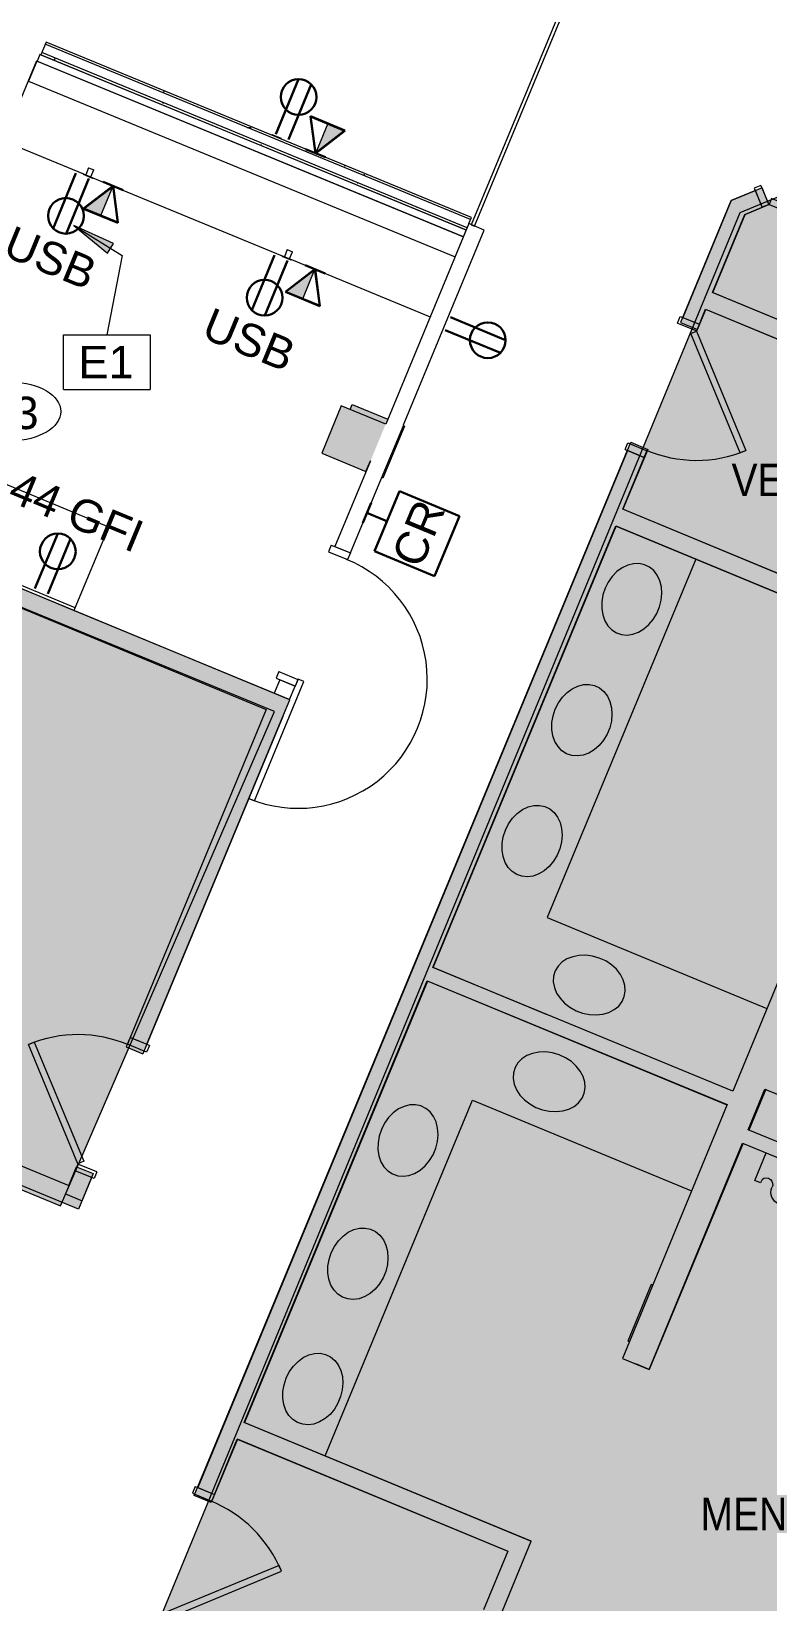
# Model space of a CAD drawing. Header units: inches. Extents: x 488 to 2071, y 800 to 2512.
# Drawn here: x 931.1 to 1135.2, y 1142.5 to 1578 of the extents above; entities that cross this region are included whole.
import ezdxf

# ---------------------------------------------------------------- set-up
doc = ezdxf.new("R2010")
doc.units = ezdxf.units.IN
doc.header["$MEASUREMENT"] = 0
for name, color, linetype, lineweight in [('A-ANNO-KEYN', 231, 'Continuous', 9), ('A-ANNO-NOTE', 131, 'Continuous', 30), ('A-DETL-GENF', 92, 'Continuous', 9), ('A-DETL-THIN', 151, 'Continuous', 9), ('A-DOOR', 31, 'Continuous', 13), ('A-DOOR-FRAM', 31, 'Continuous', 20), ('A-Flor-Shel-Text', 8, 'Continuous', 9), ('A-Flor-Shel-Tptn', 8, 'Continuous', 9), ('A-GLAZ-CURT', 52, 'Continuous', 9), ('A-WALL', 113, 'Continuous', 9), ('A-WALL-PATT', 111, 'Continuous', 13), ('A-Wall-Shel', 8, 'Continuous', 9), ('A-Wall-Shel-Fill', 8, 'Continuous', 9), ('AI-Wall-Demz-E', 8, 'Continuous', 9), ('AI-Wall-Fill-E-2', 8, 'Continuous', 9), ('E-ELEC-FIXT', 91, 'Continuous', 9), ('I-WALL', 2, 'Continuous', 9), ('P-Fixt-Shel', 8, 'Continuous', 9), ('Q-CASE', 31, 'Continuous', 9), ('Q-SPCQ-IDEN', 132, 'Continuous', 9), ('S-Cols', 8, 'Continuous', 9), ('S-Cols-Fill', 8, 'Continuous', 9)]:
    doc.layers.add(name, color=color, linetype=linetype, lineweight=lineweight)
doc.styles.add('Arial', font='arial.ttf', dxfattribs={"height": 9})
doc.styles.add('Stylus BT', font='stylu.ttf', dxfattribs={"width": 0.9, "height": 9})
doc.styles.add('Swis721 Lt BT', font='swissl.ttf', dxfattribs={"height": 9})
pattern_1 = [(0, (0, 0), (30.72, 7.68), [1.267, -21.773, 1.267, -21.773, -122.88]), (0, (0, 0), (30.72, 7.68), [-46.08, 1.267, -44.813, 1.267, -21.773, -53.76]), (0, (0, 0), (30.72, 7.68), [-115.2, 1.267, -14.093, 1.267, -37.133]), (120, (11.52, 3.84), (-22.011075, 22.7643), [1.267, -21.773, 1.267, -21.773, -122.88]), (120, (11.52, 3.84), (-22.011075, 22.7643), [-46.08, 1.267, -44.813, 1.267, -21.773, -53.76]), (120, (11.52, 3.84), (-22.011075, 22.7643), [-115.2, 1.267, -14.093, 1.267, -37.133]), (240, (15.36, 19.2), (-8.708925, -30.4443), [1.267, -21.773, 1.267, -21.773, -122.88]), (240, (15.36, 19.2), (-8.708925, -30.4443), [-46.08, 1.267, -44.813, 1.267, -21.773, -53.76]), (240, (15.36, 19.2), (-8.708925, -30.4443), [-115.2, 1.267, -14.093, 1.267, -37.133])]

# ---------------------------------------------------------------- blocks, each defined once
blk = doc.blocks.new('Revit Link EDITED_dwg_SINK1-5488117-Level 1 POWER')
at = {"layer": 'A-Flor-Shel-Tptn', "color": 7, "flags": 128}
blk.add_lwpolyline([(0, 20.04), (-1.93, 19.9), (-3.8, 19.47), (-5.53, 18.77), (-7.05, 17.84), (-8.33, 16.69), (-9.3, 15.38), (-9.93, 13.94), (-10.21, 12.44), (-10.12, 10.93), (-9.66, 9.45), (-8.85, 8.07), (-7.72, 6.84), (-6.32, 5.79), (-4.68, 4.97), (-2.88, 4.41), (-0.97, 4.12), (0.97, 4.12), (2.88, 4.41), (4.69, 4.97), (6.32, 5.79), (7.73, 6.84), (8.86, 8.07), (9.67, 9.45), (10.12, 10.93), (10.22, 12.44), (9.94, 13.94), (9.3, 15.38), (8.33, 16.69), (7.06, 17.84), (5.53, 18.77), (3.8, 19.47), (1.94, 19.9)], close=True, dxfattribs=at)
blk = doc.blocks.new('Revit Link EDITED_dwg_SINK1-5488118-Level 1 POWER')
at = {"layer": 'A-Flor-Shel-Tptn', "color": 7, "flags": 128}
blk.add_lwpolyline([(0, 20.04), (-1.93, 19.9), (-3.8, 19.47), (-5.53, 18.77), (-7.05, 17.84), (-8.33, 16.69), (-9.3, 15.38), (-9.93, 13.94), (-10.21, 12.44), (-10.12, 10.93), (-9.66, 9.45), (-8.85, 8.07), (-7.72, 6.84), (-6.32, 5.79), (-4.68, 4.97), (-2.88, 4.41), (-0.97, 4.12), (0.97, 4.12), (2.88, 4.41), (4.69, 4.97), (6.32, 5.79), (7.73, 6.84), (8.86, 8.07), (9.67, 9.45), (10.12, 10.93), (10.22, 12.44), (9.94, 13.94), (9.3, 15.38), (8.33, 16.69), (7.06, 17.84), (5.53, 18.77), (3.8, 19.47), (1.94, 19.9)], close=True, dxfattribs=at)
blk = doc.blocks.new('Revit Link EDITED_dwg_URINAL1-5488130-Level 1 POWER')
at = {"layer": 'P-Fixt-Shel', "color": 7, "flags": 128}
for points in [[(-8.66, 0), (-8.66, -8.28), (-6.9, -8.28), (-6.9, -7.28)], [(6.9, -7.28), (6.9, -8.28), (8.66, -8.28), (8.66, 0)]]:
    blk.add_lwpolyline(points, dxfattribs=at)
at = {"layer": 'P-Fixt-Shel', "color": 7}
for centre, radius, start, end in [((-5.3, -8.09), 1.8, 353.9369, 153.0544), ((0, -8.28), 3.51, 180, 0), ((5.3, -8.09), 1.8, 26.9456, 186.0631)]:
    blk.add_arc(centre, radius, start, end, dxfattribs=at)
blk = doc.blocks.new('Revit Link EDITED_dwg-5488103-Level 1 POWER')
at = {"layer": 'A-Wall-Shel-Fill'}
h = blk.add_hatch(color=7, dxfattribs=at)
h.paths.add_polyline_path([(1322.58, 1336.49), (1327.64, 1341.55), (1309.11, 1349.23), (1320.99, 1338)], flags=0)
h.paths.add_polyline_path([(1250.93, 1391.72), (1250.93, 1391.72), (1250.93, 1391.72)], flags=0)
h.paths.add_polyline_path([(1257.45, 1394.43), (1257.45, 1394.43), (1257.45, 1394.43)], flags=0)
h.paths.add_polyline_path([(1246.73, 1447.6), (1246.73, 1447.62), (1198.66, 1467.5), (1196.96, 1463.37), (1192.34, 1465.28), (1194.02, 1469.46), (1118, 1500.92), (1116.29, 1496.78), (1111.67, 1498.7), (1125.09, 1531.08), (1131.79, 1533.86), (1133.71, 1529.24), (1128.91, 1527.25), (1119.93, 1505.56), (1247.21, 1452.87), (1252.81, 1455.19), (1254.59, 1450.89), (1256.29, 1451.59), (1254.38, 1456.21), (1246.73, 1453.06), (1120, 1505.56), (1128.99, 1527.27), (1135.56, 1529.99), (1133.64, 1534.63), (1125.01, 1531.06), (1111.03, 1497.31), (1115.77, 1495.35), (1118.06, 1500.89), (1194.02, 1469.43), (1191.73, 1463.89), (1196.39, 1461.95), (1198.69, 1467.5), (1246.68, 1447.62)], flags=0)
h = blk.add_hatch(color=7, dxfattribs=at)
h.paths.add_polyline_path([(1093.09, 1072.46), (1093.09, 1072.55), (958.28, 1128.39), (961.92, 1137.17), (966.54, 1135.25), (964.82, 1131.09), (1039.75, 1100.05), (1039.75, 1100.14), (964.91, 1131.14), (967.2, 1136.69), (962.47, 1138.65), (958.2, 1128.34), (1092.96, 1072.51)], flags=0)
h.paths.add_polyline_path([(1090.47, 1079.05), (1112.12, 1131.32), (1112.07, 1131.34), (1090.45, 1079.14), (1044.4, 1098.22), (1044.4, 1098.13), (1090.45, 1079.06)], flags=0)
h.paths.add_polyline_path([(1229.59, 1080.58), (1230.33, 1082.36), (1114.81, 1130.2), (1225.47, 1082.36)], flags=0)
h.paths.add_polyline_path([(1045.71, 1101.38), (1046.7, 1103.76), (1042.08, 1105.67), (1041.09, 1103.29), (1044.4, 1101.92)], flags=0)
h.paths.add_polyline_path([(1060.48, 1137.02), (1069.67, 1159.24), (990.18, 1192.17), (1040.89, 1314.58), (1123.94, 1280.18), (1124.02, 1280.36), (1040.85, 1314.66), (990.12, 1192.17), (1069.67, 1159.22), (1061.02, 1138.33), (1056.4, 1140.24), (1055.86, 1138.93), (1057.31, 1138.33)], flags=0)
h.paths.add_polyline_path([(1063.13, 1156.49), (1063.13, 1156.51), (988.19, 1187.52), (981.85, 1172.21), (977.23, 1174.12), (1096.38, 1461.73), (1100.98, 1459.83), (1095.03, 1445.46), (1171.09, 1414), (1177.03, 1428.33), (1181.65, 1426.42), (1173.78, 1407.43), (1093.12, 1440.84), (1042.38, 1318.35), (1051.45, 1314.66), (1042.46, 1318.38), (1093.17, 1440.79), (1173.81, 1407.43), (1182.62, 1428.69), (1177.95, 1430.63), (1171.06, 1414), (1095.1, 1445.46), (1101.98, 1462.1), (1097.25, 1464.05), (976.24, 1171.91), (980.98, 1169.95), (988.25, 1187.5), (1063.1, 1156.5)], flags=0)
h.paths.add_polyline_path([(1102.36, 1206.86), (1102.36, 1206.86), (1102.35, 1206.86)], flags=0)
h.paths.add_polyline_path([(1102.37, 1206.87), (1128.37, 1269.63), (1128.27, 1269.67), (1102.89, 1208.14)], flags=0)
h.paths.add_polyline_path([(1129.99, 1273.29), (1134.66, 1284.58), (1134.45, 1284.66), (1129.79, 1273.37)], flags=0)
h.paths.add_polyline_path([(1136.1, 1288.31), (1162.11, 1351.08), (1161.87, 1351.18), (1135.97, 1288.36)], flags=0)
at = {"layer": 'AI-Wall-Fill-E-2'}
h = blk.add_hatch(color=7, dxfattribs=at)
h.paths.add_polyline_path([(888.45, 1226.24), (905.48, 1267.36), (944.19, 1251.32), (948.28, 1261.18), (943.66, 1263.09), (943.21, 1262.01), (947.83, 1260.1), (945.15, 1253.63), (940.53, 1255.55), (941.49, 1257.86), (902.78, 1273.89), (883.83, 1228.16)], flags=0)
h.paths.add_polyline_path([(962.05, 1294.44), (963.13, 1297.06), (958.51, 1298.96), (957.43, 1296.35), (958.51, 1295.9)], flags=0)
h.paths.add_polyline_path([(1002.73, 1392.63), (1002.73, 1392.68), (805.47, 1474.39), (805.47, 1474.34), (1002.69, 1392.65)], flags=0)
h.paths.add_polyline_path([(805.56, 1487.46), (838.83, 1565.84), (838.77, 1565.99), (806.52, 1489.72)], flags=0)
h.paths.add_polyline_path([(844.19, 1565.97), (844.28, 1566.22), (785.99, 1706.88), (785.85, 1706.82), (844.1, 1566.2)], flags=0)
h.paths.add_polyline_path([(784.42, 1710.28), (784.58, 1710.35), (736.87, 1825.51), (736.71, 1825.45), (784.36, 1710.42)], flags=0)
h.paths.add_polyline_path([(735.28, 1828.91), (735.44, 1828.98), (679.66, 1963.54), (679.55, 1963.46), (724.5, 1854.94)], flags=0)
h.paths.add_polyline_path([(630.52, 1928.39), (675.5, 1960.17), (675.36, 1960.5), (635, 1932.01), (632.5, 1933.05), (630.73, 1928.77), (500.42, 1982.75), (500.25, 1982.34), (629.94, 1928.62)], flags=0)
h.paths.add_polyline_path([(662.79, 1957.29), (678.88, 1964.24), (679.3, 1963.65), (679.57, 1963.84), (677.88, 1967.94), (666.53, 1959.93)], flags=0)
at = {"layer": 'S-Cols-Fill'}
h = blk.add_hatch(color=7, dxfattribs=at)
h.paths.add_polyline_path([(1028.57, 1454.06), (1034.57, 1468.56), (1034.24, 1468.7), (1028.24, 1454.2), (1028.43, 1454.12)], flags=0)
h.paths.add_polyline_path([(1023.91, 1455.99), (1025.12, 1458.92), (1025.06, 1458.92), (1023.86, 1456.01)], flags=0)
h.paths.add_polyline_path([(1029.33, 1469.08), (1029.91, 1470.49), (1020.07, 1474.56), (1019.49, 1473.15), (1028.15, 1469.57)], flags=0)
at = {"layer": 'A-Wall-Shel', "color": 7}
blk.add_line((1134.66, 1284.58), (1129.99, 1273.29), dxfattribs=at)
at = {"layer": 'A-Wall-Shel', "color": 7, "flags": 128}
for points in [[(1120, 1505.56), (1128.99, 1527.27), (1135.56, 1529.99), (1133.64, 1534.63), (1125.01, 1531.06), (1111.03, 1497.31), (1115.77, 1495.35), (1118.06, 1500.89)], [(1119.99, 1505.56), (1246.75, 1453.06), (1254.38, 1456.21), (1256.29, 1451.59), (1254.59, 1450.89)], [(1246.73, 1447.6), (1198.69, 1467.5), (1196.39, 1461.95), (1191.73, 1463.89), (1194.02, 1469.43), (1118.06, 1500.89)], [(1063.13, 1156.49), (988.25, 1187.5), (980.98, 1169.95), (976.24, 1171.91), (1097.25, 1464.05), (1101.99, 1462.09), (1095.1, 1445.46)], [(1073.93, 1305.34), (1042.46, 1318.38), (1093.17, 1440.79), (1173.8, 1407.39), (1182.62, 1428.69), (1177.95, 1430.63), (1171.06, 1414), (1095.1, 1445.46)], [(1123.94, 1280.18), (1040.89, 1314.58), (990.18, 1192.17), (1069.68, 1159.24)], [(1128.37, 1269.63), (1102.36, 1206.86), (1098.67, 1208.39)]]:
    blk.add_lwpolyline(points, dxfattribs=at)
at = {"layer": 'AI-Wall-Demz-E', "color": 7}
for p, q in [((942.99, 1417.43), (1002.75, 1392.68)), ((1000.82, 1388.02), (962.05, 1294.44)), ((958.52, 1298.97), (957.43, 1296.35)), ((957.43, 1296.35), (962.05, 1294.44))]:
    blk.add_line(p, q, dxfattribs=at)
at = {"layer": 'AI-Wall-Demz-E', "color": 7, "flags": 128}
blk.add_lwpolyline([(948.28, 1261.18), (944.19, 1251.32), (905.48, 1267.36), (888.45, 1226.24), (883.83, 1228.16), (902.78, 1273.89), (941.48, 1257.86), (943.65, 1263.09)], close=True, dxfattribs=at)
at = {"layer": 'P-Fixt-Shel', "color": 7}
blk.add_line((1103.36, 1230.26), (1102.93, 1230.43), dxfattribs=at)
at = {"layer": 'P-Fixt-Shel', "color": 7, "flags": 128}
for points in [[(1115.25, 1431.64), (1074.08, 1332.25), (1135.01, 1307.01)], [(1012.52, 1182.92), (1053.38, 1281.57), (1114.14, 1256.4)], [(1102.93, 1230.43), (1096.43, 1214.73), (1096.88, 1214.54)]]:
    blk.add_lwpolyline(points, dxfattribs=at)
at = {"layer": 'S-Cols', "color": 7}
for p, q in [((1034.24, 1468.7), (1034.57, 1468.56)), ((1023.91, 1455.99), (1023.86, 1456.01))]:
    blk.add_line(p, q, dxfattribs=at)
at = {"layer": 'S-Cols', "color": 7, "flags": 128}
for points in [[(1019.49, 1473.15), (1020.07, 1474.56), (1029.91, 1470.49)], [(1034.57, 1468.56), (1028.57, 1454.06), (1028.24, 1454.2)]]:
    blk.add_lwpolyline(points, dxfattribs=at)
for p, rotation in [((1108.68, 1415.91), 67.60499999997461), ((1081.56, 1302.19), 339.6286773096162), ((1070.45, 1275.37), 339.6286773096162), ((1046.63, 1265.75), 67.3949650739267)]:
    blk.add_blockref('Revit Link EDITED_dwg_SINK1-5488118-Level 1 POWER', p, dxfattribs=dict(rotation=rotation))
at = {"extrusion": (0, 0, -1), "zscale": -1}
for name, p, rotation in [('Revit Link EDITED_dwg_SINK1-5488117-Level 1 POWER', (-1094.86, 1382.38), 292.3950000000253), ('Revit Link EDITED_dwg_SINK1-5488117-Level 1 POWER', (-1081.05, 1348.85), 292.3950000000253), ('Revit Link EDITED_dwg_URINAL1-5488130-Level 1 POWER', (-1142.81, 1263.65), 22.5000119344776), ('Revit Link EDITED_dwg_SINK1-5488117-Level 1 POWER', (-1032.77, 1231.61), 292.3950000000253), ('Revit Link EDITED_dwg_SINK1-5488117-Level 1 POWER', (-1020.28, 1196.86), 292.3950000000253)]:
    blk.add_blockref(name, p, dxfattribs=dict(at, rotation=rotation))
at = {"layer": 'A-Flor-Shel-Text', "char_height": 9, "attachment_point": 2, "line_spacing_factor": 1.091849, "style": 'Stylus BT'}
for s, insert, width in [('VESTIBULE', (1154.99, 1458.12), 69.9558), ('MEN', (1128.61, 1171.28), 28.7252)]:
    blk.add_mtext(s, dxfattribs=dict(at, insert=insert, width=width))
blk = doc.blocks.new('C-Counter Top - ADJ HEIGHT-5257745-Level 1 POWER')
at = {"layer": 'Q-CASE'}
for p, q in [((62.25, 0), (-47.26, 0)), ((-47.26, 0), (-47.26, -0.75)), ((62.25, -0.75), (62.25, 0)), ((-47.26, -0.75), (-47.26, -25)), ((-47.26, -0.75), (62.25, -0.75)), ((62.25, -25), (62.25, -0.75)), ((-47.26, -25), (62.25, -25))]:
    blk.add_line(p, q, dxfattribs=at)
blk = doc.blocks.new('Booth Seat1 - Booth Seat-5220243-Level 1 POWER')
at = {"layer": 'Q-CASE', "lineweight": 20}
for p, q in [((931.88, 1568.7), (931.16, 1566.84)), ((1051.22, 1522.9), (931.88, 1568.7)), ((931.13, 1566.85), (928.98, 1561.25)), ((1050.5, 1521.03), (931.13, 1566.85)), ((931.16, 1566.84), (1050.5, 1521.03)), ((928.98, 1561.25), (1048.35, 1515.43)), ((1048.35, 1515.43), (1050.5, 1521.03)), ((1050.5, 1521.03), (1051.22, 1522.9))]:
    blk.add_line(p, q, dxfattribs=at)
at = {"layer": 'Q-CASE'}
for p, q in [((931.06, 1566.88), (922.46, 1544.47)), ((931.13, 1566.85), (931.06, 1566.88)), ((922.46, 1544.47), (944.85, 1535.87)), ((947.42, 1534.89), (1000.47, 1514.53)), ((1003.03, 1513.54), (1041.86, 1498.64))]:
    blk.add_line(p, q, dxfattribs=at)
blk = doc.blocks.new('Single Flush - OTJ_SOLIDFLUSH_ALUM-5251707-Level 1 POWER')
at = {"layer": 'A-DOOR', "lineweight": 20}
for p, q in [((17.90625, 4.0625), (17.90625, 2.3125)), ((53.71875, 4.0625), (17.90625, 4.0625)), ((17.90625, 2.3125), (20, 2.3125)), ((53.71875, 2.358704), (53.71875, 4.0625))]:
    blk.add_line(p, q, dxfattribs=at)
at = {"layer": 'A-DOOR', "lineweight": 9}
blk.add_arc((17.90625, 2.3125), 35.8125, 0.07415318, 180.5, dxfattribs=at)
at = {"layer": 'A-DOOR-FRAM'}
for p, q in [((-20, -3.4375), (-20, 2.3125)), ((-20, 2.3125), (-18, 2.3125)), ((-18, -3.4375), (-18, 2.3125)), ((18.000004, -3.4375), (18.000004, 2.3125)), ((18.000004, 2.3125), (20.000004, 2.3125)), ((20.000004, -3.4375), (20.000004, 2.3125)), ((-20, -3.4375), (-18, -3.4375)), ((18.000004, -3.4375), (20.000004, -3.4375))]:
    blk.add_line(p, q, dxfattribs=at)
blk = doc.blocks.new('System Panel - Glazed-5482319-Level 1 POWER')
at = {"layer": 'A-GLAZ-CURT', "lineweight": 13}
for p, q in [((33.23, 1.75), (-33.23, 1.75)), ((-33.23, 1.75), (-33.23, 0.75)), ((-33.23, 0.75), (33.23, 0.75)), ((33.23, 0.75), (33.23, 1.75))]:
    blk.add_line(p, q, dxfattribs=at)
blk = doc.blocks.new('Single Flush - OTJ_SOLIDFLUSH_ALUM-5309654-Level 1 POWER')
at = {"layer": 'A-DOOR', "color": 55, "lineweight": 20}
for p, q in [((-7.42, 27.82), (-8.65, 26.59)), ((-8.65, 26.59), (16.67, 1.26)), ((17.91, 2.5), (-7.42, 27.82)), ((16.67, 1.26), (17.91, 2.5))]:
    blk.add_line(p, q, dxfattribs=at)
at = {"layer": 'A-DOOR', "lineweight": 9}
blk.add_arc((17.91, 2.5), 35.81, 135, 180.5, dxfattribs=at)
at = {"layer": 'A-DOOR-FRAM', "color": 55}
for p, q in [((-20, -3.25), (-20, 2.5)), ((-20, 2.5), (-18, 2.5)), ((-18, -3.25), (-18, 2.5)), ((18, -3.25), (18, 2.5)), ((18, 2.5), (20, 2.5)), ((20, -3.25), (20, 2.5)), ((-20, -3.25), (-18, -3.25)), ((18, -3.25), (20, -3.25))]:
    blk.add_line(p, q, dxfattribs=at)
blk = doc.blocks.new('Single Flush - OTJ_SOLIDFLUSH_ALUM-5309679-Level 1 POWER')
at = {"layer": 'A-DOOR', "color": 55, "lineweight": 20}
for p, q in [((-8.65, -26.59), (16.67, -1.26)), ((17.91, -2.5), (-7.42, -27.82)), ((16.67, -1.26), (17.91, -2.5)), ((-7.42, -27.82), (-8.65, -26.59))]:
    blk.add_line(p, q, dxfattribs=at)
at = {"layer": 'A-DOOR', "lineweight": 9}
blk.add_arc((17.91, -2.5), 35.81, 179.5, 225, dxfattribs=at)
at = {"layer": 'A-DOOR-FRAM', "color": 55}
for p, q in [((-20, 3.25), (-20, -2.5)), ((-20, 3.25), (-18, 3.25)), ((-18, 3.25), (-18, -2.5)), ((18, 3.25), (18, -2.5)), ((18, 3.25), (20, 3.25)), ((20, 3.25), (20, -2.5)), ((-20, -2.5), (-18, -2.5)), ((18, -2.5), (20, -2.5))]:
    blk.add_line(p, q, dxfattribs=at)
blk = doc.blocks.new('PS - Power Device _Wall Base_ - Duplex-4862727-Level 1 POWER')
at = {"layer": 'E-ELEC-FIXT'}
for p, q in [((1445.44, 1403.21), (1445.36, 1403.04)), ((1447.89, 1401.94), (1445.36, 1403.04)), ((1447.89, 1401.94), (1447.96, 1402.12))]:
    blk.add_line(p, q, dxfattribs=at)
blk = doc.blocks.new('PS - Power Device _Wall Base_ - Duplex-5461265-Level 1 POWER')
at = {"layer": 'E-ELEC-FIXT'}
for p, q in [((945.6, 1538.48), (945.53, 1538.31)), ((948.07, 1537.26), (945.53, 1538.31)), ((945.6, 1538.48), (948.15, 1537.43)), ((946.99, 1540.21), (946.18, 1538.24)), ((946.99, 1540.21), (948.38, 1539.63)), ((947.57, 1537.67), (948.38, 1539.63)), ((948.07, 1537.26), (948.15, 1537.43))]:
    blk.add_line(p, q, dxfattribs=at)
blk = doc.blocks.new('Appliance_Specialty Equipment Tag - Standard-3515593-Level 1 POWER')
at = {"layer": 'Q-SPCQ-IDEN'}
blk.add_ellipse((-0.0499, 0.0037), major_axis=(-0.1406, 0), ratio=0.600473, dxfattribs=at)
blk = doc.blocks.new('Keynote Tag - Keynote Number - Boxed-135510-Level 1 POWER')
at = {"layer": 'A-ANNO-KEYN'}
for p, q in [((-0.125, -0.0792), (-0.125, 0.0781)), ((-0.125, 0.0781), (0.125, 0.0781)), ((0.125, 0.0781), (0.125, -0.0792)), ((-0.125, -0.0792), (0.125, -0.0792))]:
    blk.add_line(p, q, dxfattribs=at)

msp = doc.modelspace()

# ---------------------------------------------------------------- hatches: boundary and pattern name
at = {"layer": 'A-ANNO-KEYN'}
msp.add_hatch(color=256, dxfattribs=at).paths.add_polyline_path([(942.88, 1524.21), (952.24, 1516.53), (953.91, 1519.21)], flags=0)
at = {"layer": 'A-ANNO-NOTE', "lineweight": 9}
for points in [[(1009.86, 1544.17), (1018.04, 1550.46), (1013.27, 1552.43)], [(950.35, 1526.94), (953.75, 1535.19), (945.58, 1528.9)], [(1006.32, 1503.85), (1009.73, 1512.11), (1001.56, 1505.82)]]:
    msp.add_hatch(color=256, dxfattribs=at).paths.add_polyline_path(points, flags=0)
at = {"layer": 'A-DETL-GENF'}
h = msp.add_hatch(color=9, dxfattribs=at)
h.paths.add_polyline_path([(1231.21, 799.94), (1415.16, 799.94), (1461.44, 911.67), (1454.19, 914.67), (1460.19, 929.16), (1467.44, 926.16), (1483.65, 965.29), (1375.23, 1012.17), (1376.16, 1014.32), (1339.44, 1030.19), (1338.51, 1028.04), (1114.81, 1124.75), (1093.18, 1072.51), (1093.12, 1072.51), (1093.09, 1072.46), (997, 1112.26), (954.85, 1010.5), (954.06, 1010.84), (953.51, 1009.5), (920.23, 1023.28), (831.49, 809.04), (756.81, 839.97), (759.15, 845.61), (547.33, 933.35), (585.4, 1025.28), (752.68, 955.99), (848.55, 1187.43), (864.26, 1180.91), (870.06, 1194.9), (874.34, 1193.12), (905.88, 1265.96), (939.16, 1252.24), (939.58, 1253.23), (905.48, 1267.36), (888.45, 1226.24), (883.83, 1228.16), (902.78, 1273.89), (941.49, 1257.87), (943.66, 1263.09), (943.83, 1263.02), (958.13, 1296.06), (957.43, 1296.35), (996.19, 1389.93), (798.83, 1471.68), (838.32, 1567.02), (675.55, 1959.92), (630.52, 1928.39), (509.26, 1978.61), (488.05, 1927.42), (488.05, 799.94), (962.16, 799.94)], flags=0)
h.paths.add_polyline_path([(776.32, 846.05), (776.32, 846.05), (774.9, 846.64)], flags=0)
h.paths.add_polyline_path([(771.7, 847.96), (773.87, 853.2), (778.49, 851.28), (792.27, 884.54), (787.64, 886.46), (791.76, 896.39), (782.02, 900.42), (885.31, 1149.79), (845.1, 1166.44), (737.24, 906.04), (608.76, 959.26), (610.61, 963.74), (734.62, 912.38), (750.86, 951.6), (588.29, 1018.94), (553.94, 936.02), (761.06, 850.23), (761.82, 852.06), (771.32, 848.12)], flags=0)
h.paths.add_polyline_path([(793.67, 901.01), (895.06, 1145.78), (889.96, 1147.88), (788.57, 903.12), (792.27, 901.59)], flags=0)
h.paths.add_polyline_path([(1208.68, 1017.04), (1194.19, 1023.04), (1200.19, 1037.54), (1214.69, 1031.54), (1213.24, 1028.04)], flags=0)
h.paths.add_polyline_path([(1090.45, 1079.14), (1112.07, 1131.34), (1230.33, 1082.36), (1281.61, 1206.16), (1128.37, 1269.63), (1102.35, 1206.86), (1094.97, 1209.92), (1123.94, 1280.18), (1040.89, 1314.58), (990.18, 1192.17), (1069.67, 1159.21), (1060.48, 1137.02), (1055.86, 1138.93), (1063.1, 1156.5), (988.25, 1187.5), (980.98, 1169.95), (980.1, 1170.31), (966.38, 1137.03), (967.2, 1136.69), (964.91, 1131.14), (1039.78, 1100.13), (1042.08, 1105.67), (1046.7, 1103.76), (1044.4, 1098.22), (1088.56, 1079.93)], flags=0)
h.paths.add_polyline_path([(887.16, 1154.26), (891.3, 1164.3), (851.25, 1180.89), (847.09, 1170.85), (885.31, 1155.02)], flags=0)
h.paths.add_polyline_path([(904.36, 1164.29), (905.85, 1167.9), (870.61, 1183.16), (868.88, 1179), (904.34, 1164.3)], flags=0)
h.paths.add_polyline_path([(1283.14, 1209.85), (1287.81, 1221.14), (1134.66, 1284.58), (1129.99, 1273.29), (1281.61, 1210.49)], flags=0)
h.paths.add_polyline_path([(1289.34, 1224.83), (1290.07, 1226.59), (1331.78, 1327.29), (1322.58, 1336.49), (1309.06, 1349.25), (1221.09, 1385.7), (1246.73, 1447.6), (1198.68, 1467.46), (1196.39, 1461.95), (1191.73, 1463.89), (1193.99, 1469.44), (1118.06, 1500.89), (1115.77, 1495.35), (1114.37, 1495.93), (1100.65, 1462.65), (1101.99, 1462.09), (1095.1, 1445.46), (1171.08, 1414.03), (1177.95, 1430.63), (1182.62, 1428.69), (1173.78, 1407.4), (1093.17, 1440.79), (1042.46, 1318.38), (1081.48, 1302.23), (1125.55, 1284.06), (1154.48, 1354.23), (1162.11, 1351.08), (1136.1, 1288.31), (1287.81, 1225.47)], flags=0)
h.paths.add_polyline_path([(589.16, 1272.98), (574.66, 1278.98), (580.66, 1293.48), (595.16, 1287.48)], flags=0)
h.paths.add_polyline_path([(1338.28, 1342.98), (1375.21, 1432.15), (1292.74, 1466.31), (1291.68, 1465.88), (1291.54, 1466.2), (1289.55, 1465.37), (1287.64, 1469.99), (1294.3, 1472.75), (1263.3, 1547.54), (1207.64, 1524.53), (1195.14, 1554.67), (1168.82, 1543.77), (1168.46, 1544.64), (1135.2, 1530.87), (1135.56, 1529.99), (1128.98, 1527.25), (1120, 1505.56), (1246.75, 1453.06), (1254.38, 1456.21), (1256.29, 1451.59), (1254.59, 1450.89), (1254.72, 1450.57), (1253.1, 1449.9), (1234.13, 1404.09), (1257.45, 1394.41), (1250.97, 1378.72), (1331.47, 1345.38), (1333.68, 1347.58), (1338.22, 1343.04)], flags=0)
h.paths.add_polyline_path([(1246.34, 1380.64), (1250.93, 1391.72), (1232.21, 1399.47), (1227.64, 1388.39), (1238.78, 1383.77)], flags=0)
h.paths.add_polyline_path([(717.73, 1583.41), (703.24, 1589.41), (709.24, 1603.9), (723.74, 1597.9)], flags=0)
at = {"layer": 'A-WALL'}
h = msp.add_hatch(color=250, dxfattribs=at)
h.paths.add_polyline_path([(1028.21, 1454.12), (1034.33, 1468.9), (1034.27, 1468.93), (1028.15, 1454.14)], flags=0)
h.paths.add_polyline_path([(1023.82, 1455.93), (1025.07, 1458.94), (1025.13, 1458.94), (1029.33, 1469.08), (1017.03, 1474.17), (1011.58, 1461), (1016.62, 1458.92)], flags=0)
at = {"layer": 'A-WALL-PATT', "lineweight": 9}
h = msp.add_hatch(dxfattribs=at)
h.set_pattern_fill('FP_1', color=256, style=0, pattern_type=2)
h.set_pattern_definition(pattern_1)
h.paths.add_polyline_path([(1052.84, 1525.85), (1053.08, 1526.42), (935.2, 1575.03), (934.96, 1574.45), (1052.36, 1526.04)], flags=0)
h = msp.add_hatch(dxfattribs=at)
h.set_pattern_fill('FP_1', color=256, style=0, pattern_type=2)
h.set_pattern_definition(pattern_1)
h.paths.add_polyline_path([(1051.65, 1522.96), (1051.89, 1523.54), (934.01, 1572.14), (933.77, 1571.56), (1051.61, 1522.97)], flags=0)
h = msp.add_hatch(color=7, dxfattribs=at)
h.paths.add_polyline_path([(1128.91, 1527.25), (1133.71, 1529.24), (1131.79, 1533.86), (1131.62, 1533.78), (1128.92, 1527.27)], flags=0)
h.paths.add_polyline_path([(1170.66, 1544.54), (1199.76, 1556.6), (1197.84, 1561.22), (1168.75, 1549.16), (1169.06, 1548.41)], flags=0)
h = msp.add_hatch(color=7, dxfattribs=at)
h.paths.add_polyline_path([(962.9, 1126.47), (966.54, 1135.25), (961.92, 1137.17), (958.3, 1128.38), (959.5, 1127.88)], flags=0)
h.paths.add_polyline_path([(981.85, 1172.21), (1100.98, 1459.83), (1096.37, 1461.74), (977.24, 1174.11), (977.77, 1173.89)], flags=0)
h.paths.add_polyline_path([(1116.29, 1496.78), (1131.62, 1533.78), (1125.08, 1531.06), (1111.67, 1498.7), (1115.02, 1497.31)], flags=0)
for points in [[(1240.64, 1450.15), (1247.17, 1452.85), (1119.93, 1505.56), (1118.01, 1500.94), (1240.15, 1450.35)], [(1000.82, 1388.02), (1002.69, 1392.65), (800.73, 1476.27), (798.84, 1471.67), (1000.81, 1388.02)], [(1173.78, 1407.43), (1175.7, 1412.05), (1095.03, 1445.46), (1093.12, 1440.84), (1171.06, 1408.56)], [(1102.37, 1206.86), (1112.01, 1230.24), (1161.88, 1351.18), (1154.48, 1354.23), (1094.97, 1209.91), (1102.37, 1206.86)], [(1124.02, 1280.36), (1125.55, 1284.06), (1042.38, 1318.35), (1040.89, 1314.64), (1123.95, 1280.39)], [(1281.61, 1206.16), (1283.14, 1209.85), (1129.79, 1273.37), (1128.27, 1269.67), (1281.6, 1206.16)], [(1063.14, 1156.51), (1065.05, 1161.13), (990.12, 1192.17), (988.2, 1187.55), (1063.13, 1156.51)]]:
    msp.add_hatch(color=7, dxfattribs=at).paths.add_polyline_path(points, flags=0)
h = msp.add_hatch(color=7, dxfattribs=at)
h.paths.add_polyline_path([(945.15, 1253.63), (947.83, 1260.1), (943.21, 1262.01), (940.53, 1255.54), (944.19, 1254.03)], flags=0)
h.paths.add_polyline_path([(963.13, 1297.06), (1000.81, 1388.02), (996.19, 1389.93), (958.52, 1298.97), (963.01, 1297.11)], flags=0)
h = msp.add_hatch(color=7, dxfattribs=at)
h.paths.add_polyline_path([(1134.66, 1285.18), (1134.45, 1284.66), (1134.66, 1284.58)], flags=0)
h.paths.add_polyline_path([(1287.81, 1221.14), (1289.34, 1224.83), (1135.97, 1288.36), (1134.66, 1285.18), (1134.66, 1284.58), (1283.14, 1223.07)], flags=0)
h = msp.add_hatch(color=7, dxfattribs=at)
h.paths.add_polyline_path([(1044.37, 1098.14), (1045.71, 1101.38), (1041.09, 1103.29), (1039.78, 1100.04), (1044.19, 1098.22)], flags=0)
h.paths.add_polyline_path([(1061.02, 1138.33), (1069.65, 1159.23), (1065.05, 1161.13), (1056.4, 1140.24), (1060.67, 1138.47)], flags=0)

# ---------------------------------------------------------------- linework, layer by layer
at = {"layer": 'A-ANNO-KEYN'}
for p, q in [((942.88, 1524.21), (952.24, 1516.53)), ((953.91, 1519.21), (942.88, 1524.21)), ((942.88, 1524.21), (956.29, 1515.87)), ((956.29, 1515.87), (952, 1493.83)), ((952.24, 1516.53), (953.91, 1519.21))]:
    msp.add_line(p, q, dxfattribs=at)
at = {"layer": 'A-ANNO-NOTE'}
for p, q in [((998.84, 1549.49), (1005.14, 1564.77)), ((998.84, 1549.49), (1005.14, 1564.77)), ((1002.39, 1548.03), (1008.69, 1563.31)), ((1009.85, 1544.25), (1008.49, 1554.47)), ((1008.49, 1554.47), (1018.03, 1550.54)), ((1009.86, 1544.17), (1008.5, 1554.39)), ((1008.5, 1554.39), (1018.04, 1550.46)), ((1009.85, 1544.25), (1018.03, 1550.54)), ((1009.86, 1544.17), (1018.04, 1550.46)), ((1012.63, 1543.1), (1007.08, 1545.39)), ((943.47, 1538.65), (937.17, 1523.37)), ((947.02, 1537.19), (940.72, 1521.91)), ((947.02, 1537.19), (940.72, 1521.91)), ((953.75, 1535.19), (945.58, 1528.9)), ((953.76, 1535.12), (945.59, 1528.82)), ((950.99, 1536.26), (956.53, 1533.97)), ((953.75, 1535.19), (955.11, 1524.97)), ((953.76, 1535.12), (955.12, 1524.89)), ((955.11, 1524.97), (945.58, 1528.9)), ((955.12, 1524.89), (945.59, 1528.82)), ((998.54, 1515.94), (992.24, 1500.66)), ((1002.09, 1514.48), (995.79, 1499.2)), ((1002.09, 1514.48), (995.79, 1499.2)), ((1009.73, 1512.11), (1001.56, 1505.82)), ((1009.74, 1512.03), (1001.57, 1505.74)), ((1006.97, 1513.18), (1012.51, 1510.89)), ((1009.73, 1512.11), (1011.09, 1501.89)), ((1009.74, 1512.03), (1011.1, 1501.81)), ((1011.09, 1501.89), (1001.56, 1505.82)), ((1011.1, 1501.81), (1001.57, 1505.74)), ((1047.31, 1498.71), (1062.58, 1492.38)), ((1047.31, 1498.71), (1062.58, 1492.38)), ((1045.85, 1495.16), (1061.12, 1488.84)), ((1033.12, 1450.46), (1026.23, 1433.83)), ((1049.75, 1443.57), (1033.12, 1450.46)), ((1022.98, 1441.67), (1025.28, 1447.21)), ((1024.13, 1444.44), (1029.68, 1442.15)), ((1042.86, 1426.94), (1049.75, 1443.57)), ((932.09, 1423.46), (938.42, 1438.73)), ((932.09, 1423.46), (938.42, 1438.73)), ((935.64, 1421.99), (941.96, 1437.26)), ((1026.23, 1433.83), (1042.86, 1426.94))]:
    msp.add_line(p, q, dxfattribs=at)
at = {"layer": 'A-ANNO-NOTE', "lineweight": 9}
for p, q in [((1013.27, 1552.43), (1009.86, 1544.17)), ((1018.04, 1550.46), (1013.27, 1552.43)), ((1009.86, 1544.17), (1018.04, 1550.46)), ((953.75, 1535.19), (945.58, 1528.9)), ((950.35, 1526.94), (953.75, 1535.19)), ((945.58, 1528.9), (950.35, 1526.94)), ((1009.73, 1512.11), (1001.56, 1505.82)), ((1006.32, 1503.85), (1009.73, 1512.11)), ((1001.56, 1505.82), (1006.32, 1503.85))]:
    msp.add_line(p, q, dxfattribs=at)
at = {"layer": 'A-ANNO-NOTE'}
for centre in [(1005.18, 1559.82), (940.69, 1526.86), (995.76, 1504.15), (1057.63, 1492.36), (938.44, 1433.78)]:
    msp.add_circle(centre, 4.95, dxfattribs=at)
at = {"layer": 'A-DETL-THIN'}
for p, q in [((1194.9, 1555.6), (1127.45, 1527.66)), ((1127.45, 1527.66), (963.92, 1131.05)), ((998.52, 1389.34), (798.83, 1471.68)), ((939.16, 1252.24), (998.52, 1389.34)), ((905.88, 1265.96), (939.16, 1252.24))]:
    msp.add_line(p, q, dxfattribs=at)
at = {"layer": 'A-WALL', "lineweight": 13}
for p, q in [((1052.84, 1525.85), (934.96, 1574.45)), ((1051.89, 1523.54), (934.01, 1572.14)), ((1052.36, 1524.69), (1029.33, 1469.08)), ((1056.64, 1522.92), (1052.36, 1524.69)), ((1034.27, 1468.93), (1056.64, 1522.92)), ((1025.12, 1458.92), (1015.26, 1435.12)), ((1019.54, 1433.35), (1028.15, 1454.14)), ((1015.26, 1435.12), (1019.54, 1433.35)), ((999.96, 1398.16), (998.43, 1394.47)), ((1004.23, 1396.39), (999.96, 1398.16)), ((998.43, 1394.47), (1002.7, 1392.7)), ((1002.7, 1392.7), (1004.23, 1396.39))]:
    msp.add_line(p, q, dxfattribs=at)
at = {"layer": 'A-WALL', "color": 55, "lineweight": 20}
for p, q in [((1017.03, 1474.17), (1011.58, 1461)), ((1029.33, 1469.08), (1017.03, 1474.17)), ((1028.21, 1454.12), (1034.33, 1468.9)), ((1034.33, 1468.9), (1034.27, 1468.93)), ((1011.58, 1461), (1023.82, 1455.93)), ((1028.15, 1454.14), (1028.21, 1454.12)), ((1154.48, 1354.23), (1125.55, 1284.06)), ((1129.79, 1273.37), (1134.45, 1284.66)), ((1124.02, 1280.36), (1094.97, 1209.91)), ((1102.37, 1206.86), (1128.27, 1269.67)), ((1094.97, 1209.91), (1102.37, 1206.86))]:
    msp.add_line(p, q, dxfattribs=at)
at = {"layer": 'A-WALL'}
for p, q in [((1023.82, 1455.93), (1025.07, 1458.94)), ((1025.07, 1458.94), (1025.12, 1458.92))]:
    msp.add_line(p, q, dxfattribs=at)
at = {"layer": 'I-WALL', "lineweight": 13}
for p, q in [((935.2, 1575.03), (933.77, 1571.56)), ((1053.08, 1526.42), (935.2, 1575.03)), ((933.77, 1571.56), (1051.65, 1522.96)), ((1052.36, 1524.69), (1053.08, 1526.42))]:
    msp.add_line(p, q, dxfattribs=at)
at = {"layer": 'I-WALL', "color": 55, "lineweight": 20}
for p, q in [((1131.79, 1533.86), (1125.09, 1531.08)), ((1133.71, 1529.24), (1131.79, 1533.86)), ((1125.09, 1531.08), (1111.67, 1498.7)), ((1128.91, 1527.25), (1133.71, 1529.24)), ((1119.93, 1505.56), (1128.91, 1527.25)), ((1247.17, 1452.85), (1119.93, 1505.56)), ((1111.67, 1498.7), (1116.29, 1496.78)), ((1116.29, 1496.78), (1118.01, 1500.94)), ((1118.01, 1500.94), (1194.06, 1469.44)), ((1002.73, 1392.63), (805.43, 1474.36)), ((798.83, 1471.68), (996.19, 1389.93)), ((1096.37, 1461.74), (977.23, 1174.12)), ((1095.03, 1445.46), (1100.98, 1459.83)), ((1100.98, 1459.83), (1096.37, 1461.74)), ((1171.08, 1413.96), (1095.03, 1445.46)), ((1042.38, 1318.35), (1093.12, 1440.84)), ((1093.12, 1440.84), (1173.78, 1407.43)), ((996.19, 1389.93), (958.51, 1298.97)), ((1000.82, 1388.02), (1002.73, 1392.63)), ((963.13, 1297.06), (1000.81, 1388.02)), ((1125.55, 1284.06), (1042.38, 1318.35)), ((990.12, 1192.17), (1040.85, 1314.66)), ((1040.85, 1314.66), (1124.02, 1280.36)), ((958.51, 1298.97), (963.13, 1297.06)), ((1134.45, 1284.66), (1287.81, 1221.14)), ((1283.14, 1209.85), (1129.79, 1273.37)), ((1128.27, 1269.67), (1281.61, 1206.16)), ((943.21, 1262.01), (940.53, 1255.55)), ((947.83, 1260.1), (943.21, 1262.01)), ((945.15, 1253.63), (947.83, 1260.1)), ((940.53, 1255.55), (945.15, 1253.63)), ((1069.67, 1159.22), (990.12, 1192.17)), ((981.85, 1172.21), (988.2, 1187.55)), ((988.2, 1187.55), (1063.14, 1156.51)), ((977.23, 1174.12), (981.85, 1172.21)), ((1061.02, 1138.33), (1069.67, 1159.22)), ((1063.14, 1156.51), (1056.4, 1140.24))]:
    msp.add_line(p, q, dxfattribs=at)

# ---------------------------------------------------------------- block references
at = {"layer": 'A-ANNO-KEYN', "xscale": 95.99999999999994, "yscale": 95.99999999999994, "zscale": 95.99999999999994}
msp.add_blockref('Keynote Tag - Keynote Number - Boxed-135510-Level 1 POWER', (952, 1486.33), dxfattribs=at)
at = {"layer": 'A-DOOR'}
for name, p, rotation in [('Single Flush - OTJ_SOLIDFLUSH_ALUM-5309654-Level 1 POWER', (1151.23, 1539.2), 202.5000000000002), ('Single Flush - OTJ_SOLIDFLUSH_ALUM-5309679-Level 1 POWER', (1106.33, 1479.26), 67.4998806576744), ('Single Flush - OTJ_SOLIDFLUSH_ALUM-5251707-Level 1 POWER', (1009.75, 1415.76), 247.5004790076931), ('Single Flush - OTJ_SOLIDFLUSH_ALUM-5309679-Level 1 POWER', (953.17, 1279.53), 247.5004790076931), ('Single Flush - OTJ_SOLIDFLUSH_ALUM-5309654-Level 1 POWER', (971.88, 1154.69), 247.4998806576744)]:
    msp.add_blockref(name, p, dxfattribs=dict(at, rotation=rotation))
at = {"layer": 'A-Flor-Shel-Tptn', "color": 7}
msp.add_blockref('Revit Link EDITED_dwg-5488103-Level 1 POWER', (0, 0), dxfattribs=at)
at = {"layer": 'A-GLAZ-CURT', "rotation": 247.5004790076931}
msp.add_blockref('System Panel - Glazed-5482319-Level 1 POWER', (1065.08, 1555.39), dxfattribs=at)
at = {"layer": 'E-ELEC-FIXT', "rotation": 180.9720446609427}
msp.add_blockref('PS - Power Device _Wall Base_ - Duplex-4862727-Level 1 POWER', (2421.68, 2975.73), dxfattribs=at)
at = {"layer": 'E-ELEC-FIXT'}
for p in [(0, 0), (55.07, -22.71)]:
    msp.add_blockref('PS - Power Device _Wall Base_ - Duplex-5461265-Level 1 POWER', p, dxfattribs=at)
at = {"layer": 'Q-CASE'}
for name, p, rotation in [('Booth Seat1 - Booth Seat-5220243-Level 1 POWER', (-36.71, 26.29), 358.591875071739), ('C-Counter Top - ADJ HEIGHT-5257745-Level 1 POWER', (899.33, 1435.51), 157.5004790076932)]:
    msp.add_blockref(name, p, dxfattribs=dict(at, rotation=rotation))
at = {"layer": 'Q-SPCQ-IDEN', "xscale": 95.99999999999994, "yscale": 95.99999999999994, "zscale": 95.99999999999994}
msp.add_blockref('Appliance_Specialty Equipment Tag - Standard-3515593-Level 1 POWER', (930.53, 1472.25), dxfattribs=at)

# ---------------------------------------------------------------- texts
at = {"layer": 'A-ANNO-KEYN', "insert": (944.1, 1490.79), "char_height": 9, "width": 18.786, "attachment_point": 1, "style": 'Arial'}
msp.add_mtext('E1', dxfattribs=at)
at = {"layer": 'A-ANNO-NOTE', "lineweight": 9, "char_height": 9, "attachment_point": 1, "style": 'Swis721 Lt BT'}
for s, insert, width, rotation in [('USB', (926.18, 1524.33), 30.3, 337.5919), ('USB', (981.25, 1501.62), 30.3, 337.5919), ('44 GFI', (927.56, 1456.3), 44.541, 337.5005), ('CR', (1030.76, 1432.16), 20.604, 67.5005)]:
    msp.add_mtext(s, dxfattribs=dict(at, insert=insert, width=width, rotation=rotation))
at = {"layer": 'Q-SPCQ-IDEN', "insert": (917.75, 1476.7), "char_height": 9, "width": 18.786, "attachment_point": 1, "style": 'Arial'}
msp.add_mtext('A3', dxfattribs=at)

doc.saveas('drawing.dxf')
